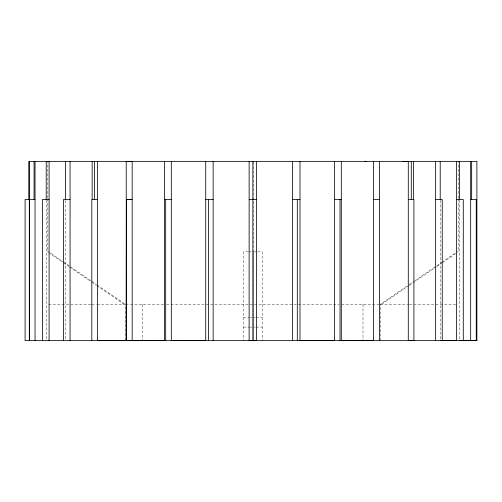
<?xml version="1.0" encoding="UTF-8"?>
<svg xmlns="http://www.w3.org/2000/svg" width="502" height="502" viewBox="0 0 502 502"><rect width="100%" height="100%" fill="white"/><g stroke="black" fill="none" stroke-linecap="round" stroke-linejoin="round"><path stroke-width="0.38" stroke-dasharray="2.51 1.88" d="M47.502 198.817L47.502 251.866L48.732 251.866L62.882 261.548M47.502 198.033L47.502 161.368M253.792 339.854L253.799 200.373M253.805 199.727L253.805 162.146M458.226 198.817L458.219 251.866L456.989 251.866L442.839 261.548M458.226 198.033L458.232 161.368M380.447 340.638L380.447 304.231L408.747 284.866M409.394 284.427L413.893 281.346M414.539 280.907L436.407 265.947M437.047 265.508L442.199 261.988M381.677 304.231L408.691 285.751M409.337 285.312L436.351 266.826M436.991 266.386L442.136 262.866M442.783 262.427L456.933 252.744M248.195 251.866L243.526 251.866L243.526 340.638M248.873 251.866L251.929 251.866M253.642 251.866L256.848 251.866M257.526 251.866L262.195 251.866L262.195 340.638M48.732 304.231L90.906 304.231M91.69 304.231L96.378 304.231M97.156 304.231L125.274 304.231L125.274 340.638M125.908 304.231L164.06 304.231M166.601 304.231L339.12 304.231M341.661 304.231L379.813 304.231M380.447 304.231L408.565 304.231M409.343 304.231L456.989 304.231M243.526 317.766L249.638 317.766M250.398 317.766L251.929 317.766M253.792 317.766L255.323 317.766M256.083 317.766L262.195 317.766M243.526 327.103L249.638 327.103M250.398 327.103L251.929 327.103M253.792 327.103L255.323 327.103M256.083 327.103L262.195 327.103M63.528 261.988L91.182 280.907M91.828 281.346L96.328 284.427M96.974 284.866L125.274 304.231M48.788 252.744L62.938 262.427M63.585 262.866L68.73 266.386M69.37 266.826L91.239 281.791M91.885 282.231L96.384 285.312M97.03 285.751L124.044 304.231M459.493 200.285L459.493 339.835M440.21 200.285L440.21 339.835M363.009 304.231L363.009 340.638M253.792 251.866L253.792 340.638M142.712 304.231L142.712 340.638M65.511 200.285L65.511 339.854M46.228 200.285L46.228 339.854"/><path stroke-width="0.75" d="M28.834 199.501L28.834 161.368L476.9 161.368L476.887 340.638L25.1 340.638L25.1 199.501L29.323 199.501L29.323 161.368M34.061 199.501L34.061 161.368M35.04 340.638L35.04 161.368M46.228 199.501L46.228 161.368M49.089 340.638L49.089 161.368M65.511 199.501L65.511 161.368M70.067 340.638L70.067 161.368M92.155 199.501L92.155 161.368M94.451 199.501L94.451 161.368M164.411 161.368L164.411 340.62L140.849 340.638L97.438 340.638L97.438 161.368M205.726 161.368L205.726 340.62L194.876 340.638L171.314 340.62L171.314 161.368M213.143 340.62L213.149 161.368M256.597 161.368L256.597 340.62L252.864 340.638L249.13 340.62L249.13 161.368M252.864 161.368L252.864 340.62M292.578 340.62L292.578 161.368M334.407 161.368L334.407 340.62L310.845 340.638L299.995 340.62L299.995 161.368M373.557 161.368L373.557 340.62L364.872 340.638L341.31 340.62L341.31 161.368M379.493 161.368L379.493 199.501L373.557 199.501M413.566 340.62L408.283 340.62L408.283 161.368L402.849 161.393M411.27 199.501L411.27 161.368M413.566 199.501L413.566 161.368M435.654 340.62L435.654 161.368M440.21 199.501L440.21 161.368M440.21 340.62L456.638 340.62L456.638 161.368M459.493 199.501L459.493 161.368M459.493 340.62L470.681 340.62L470.681 161.368M471.66 199.501L471.66 161.368M126.322 199.495L126.253 340.62L126.322 199.495L132.164 199.495L132.189 340.62M35.04 199.501L29.474 199.501L29.474 340.638M49.089 199.501L42.438 199.501L42.438 340.638M70.067 199.501L63.484 199.501L63.484 340.638M97.438 199.501L91.81 199.501L91.81 340.638M164.411 199.501L171.314 199.501M205.726 199.501L213.143 199.501M249.13 199.501L256.597 199.501M292.578 199.501L299.995 199.501M334.407 199.501L341.31 199.501M408.283 199.501L413.912 199.501L413.912 340.62M435.654 199.501L442.237 199.501L442.237 340.62M456.638 199.501L463.283 199.501L463.283 340.62M470.681 199.501L476.247 199.501L476.247 340.62M471.66 340.62L476.887 340.638M364.885 161.368L366.334 161.393M379.399 199.501L379.493 340.62M340.023 199.501L340.023 340.62M297.297 199.501L297.297 340.62M208.424 199.501L208.424 340.62M165.698 199.501L165.698 340.62M29.323 199.501L29.323 340.638M126.228 161.368L126.228 199.501L132.164 199.495L132.164 161.362L126.228 161.368"/></g></svg>
